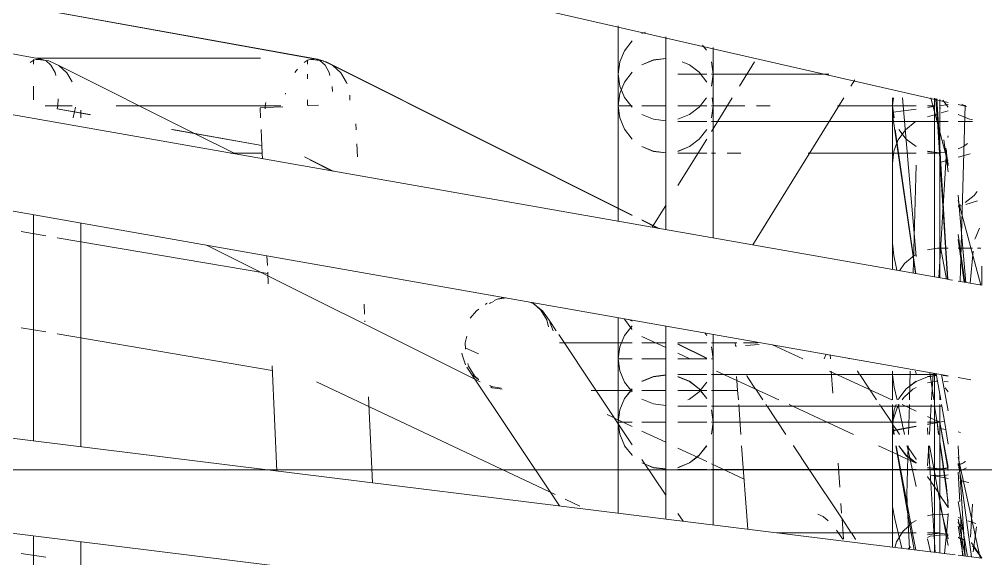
# Model space of a CAD drawing. Header units: millimetres. Extents: x 886808 to 1650903, y -1008069 to 230892.
# Drawn here: x 1049766.9 to 1050072.6, y -406760.5 to -406590.1 of the extents above; entities that cross this region are included whole.
import ezdxf

# ---------------------------------------------------------------- set-up
doc = ezdxf.new("R2010")
doc.units = ezdxf.units.MM
doc.layers.get('0').update_dxf_attribs({"lineweight": 0})
doc.layers.add('0.NETMANHNHAT-0.05', color=251, linetype='Continuous', lineweight=0)
doc.layers.add('A_Dim', color=8, linetype='Continuous', lineweight=5)

# ---------------------------------------------------------------- blocks, each defined once
blk = doc.blocks.new('A$C14C457CE')
for p, q in [((8875.8, 2983.32), (9389.39, 2866.16)), ((8875.8, 2936.19), (9189.82, 2879.78)), ((9188.67, 2879.94), (8875.8, 2936.14)), ((9101.96, 2879.94), (8875.8, 2920.56)), ((9389.22, 2810.23), (8875.8, 2900.47)), ((9285, 2890.31), (9285, 2889.98)), ((9285, 2889.98), (9285, 2875.11)), ((9292.5, 2887.9), (9293.6, 2888.35)), ((9300, 2886.89), (9300, 2886.56)), ((9300, 2886.89), (9300, 2865.11)), ((9300, 2886.89), (9300, 2875.11)), ((9300, 2880.06), (9300, 2886.56)), ((9287.01, 2882.49), (9289.39, 2885.55)), ((9311.63, 2884.23), (9311.95, 2883.83)), ((9311.95, 2883.83), (9312.9, 2882.61)), ((9315, 2883.13), (9315, 2883.46)), ((9315, 2883.13), (9315, 2875.11)), ((9100, 2879.73), (9100, 2879.48)), ((9100, 2879.46), (9100.41, 2879.6)), ((9100.41, 2879.6), (9101.46, 2879.75)), ((9100.84, 2879.66), (9101.96, 2879.94)), ((9100.99, 2880.11), (9171.83, 2880.11)), ((9101.46, 2879.75), (9103.89, 2879.43)), ((9101.96, 2879.94), (9103.89, 2879.43)), ((9186.71, 2879.46), (9187.13, 2879.6)), ((9186.71, 2879.58), (9186.71, 2879.48)), ((9187.13, 2879.6), (9187.55, 2879.66)), ((9187.55, 2879.66), (9188.67, 2879.94)), ((9187.82, 2879.73), (9188.17, 2879.75)), ((9188.17, 2879.75), (9190.6, 2879.43)), ((9188.67, 2879.94), (9188.85, 2879.89)), ((9189.37, 2879.75), (9190.6, 2879.43)), ((9189.82, 2879.78), (9191.52, 2879.26)), ((9285.51, 2878.93), (9287.01, 2882.49)), ((9292.5, 2878.04), (9296.12, 2879.55)), ((9292.5, 2878.04), (9296.12, 2879.53)), ((9296.12, 2879.55), (9300, 2880.06)), ((9296.12, 2879.53), (9300, 2880.04)), ((9300, 2880.06), (9300, 2880.04)), ((9300, 2865.11), (9300, 2880.04)), ((9098.95, 2878.75), (9099.9, 2879.43)), ((9099.9, 2879.43), (9100, 2879.46)), ((9100, 2878.22), (9100, 2879.46)), ((9103.89, 2879.43), (9103.93, 2879.39)), ((9103.93, 2879.39), (9105.55, 2877.95)), ((9103.93, 2879.39), (9104.89, 2879.25)), ((9104.89, 2879.25), (9107.98, 2877.79)), ((9105.55, 2877.95), (9106.84, 2875.59)), ((9107.98, 2877.79), (9110.52, 2875.46)), ((9150.77, 2856.39), (9107.98, 2877.79)), ((9182.66, 2875.6), (9183.52, 2876.67)), ((9185.66, 2878.75), (9186.61, 2879.43)), ((9186.61, 2879.43), (9186.71, 2879.46)), ((9186.71, 2878.22), (9186.71, 2879.46)), ((9190.6, 2879.43), (9190.64, 2879.39)), ((9190.64, 2879.39), (9192.26, 2877.95)), ((9190.64, 2879.39), (9191.6, 2879.25)), ((9191.6, 2879.25), (9194.69, 2877.79)), ((9191.67, 2879.22), (9192.61, 2878.93)), ((9192.26, 2877.95), (9193.55, 2875.59)), ((9192.61, 2878.93), (9289.39, 2830.54)), ((9194.69, 2877.79), (9197.23, 2875.46)), ((9289.39, 2830.43), (9194.69, 2877.79)), ((9285, 2875.11), (9285.51, 2878.93)), ((9305.18, 2878.99), (9305.24, 2878.99)), ((9305.24, 2878.99), (9307.5, 2878.04)), ((9307.5, 2878.04), (9310.61, 2875.66)), ((9314.49, 2878.93), (9315, 2875.11)), ((9323.31, 2871.23), (9328.12, 2878.99)), ((9106.84, 2875.59), (9107.08, 2874.68)), ((9110.52, 2875.46), (9112.24, 2872.61)), ((9186.71, 2873.58), (9186.71, 2875.07)), ((9193.55, 2875.59), (9193.79, 2874.68)), ((9197.23, 2875.46), (9199.06, 2872.43)), ((9285.51, 2871.29), (9285, 2875.11)), ((9285, 2875.11), (9285, 2865.11)), ((9287.01, 2872.57), (9289.39, 2875.66)), ((9300, 2875.11), (9300, 2825.91)), ((9312.99, 2875.11), (9303.88, 2875.11)), ((9310.61, 2875.66), (9312.99, 2872.57)), ((9315, 2875.11), (9314.49, 2871.29)), ((9351.62, 2875.11), (9314.49, 2875.11)), ((9315, 2875.11), (9315, 2865.11)), ((9100, 2866.99), (9100, 2871.24)), ((9194.48, 2871.19), (9194.6, 2869.63)), ((9199.06, 2872.43), (9199.19, 2871.98)), ((9285.51, 2868.97), (9287.01, 2872.57)), ((9287.01, 2867.73), (9285.51, 2871.29)), ((9358.59, 2871.23), (9359.83, 2873.24)), ((9389.39, 2779.75), (8875.8, 2870.02)), ((9107.85, 2867.31), (9107.71, 2865.11)), ((9179.72, 2868.7), (9179.77, 2868.95)), ((9179.77, 2868.95), (9179.79, 2868.99)), ((9200.06, 2868.39), (9200.09, 2866.89)), ((9285, 2865.11), (9285.51, 2868.97)), ((9289.39, 2864.67), (9287.01, 2867.73)), ((9312.9, 2867.61), (9310.61, 2864.67)), ((9314.49, 2856.98), (9321.07, 2867.61)), ((9314.67, 2867.61), (9315, 2865.11)), ((9327.53, 2821.08), (9356.35, 2867.61)), ((9371.71, 2865.11), (9372.04, 2867.61)), ((9371.71, 2867.61), (9371.71, 2865.11)), ((9374.88, 2867.61), (9379.21, 2817.41)), ((9389.39, 2846.82), (9383.85, 2867.61)), ((9385, 2810.97), (9385, 2867.5)), ((9385.49, 2867.05), (9385.46, 2867.39)), ((9385.82, 2867.31), (9386.71, 2852.54)), ((9107.71, 2865.11), (9103.75, 2865.11)), ((9103.75, 2865.11), (9103.88, 2865.11)), ((9107.71, 2865.11), (9107.5, 2864.16)), ((9107.5, 2865.11), (9112.25, 2865.11)), ((9112.25, 2865.11), (9107.71, 2865.11)), ((9113.3, 2864.59), (9112.99, 2863.18)), ((9126.22, 2865.11), (9178.21, 2865.11)), ((9171.73, 2864.42), (9173.31, 2864.49)), ((9171.87, 2861.23), (9171.73, 2864.42)), ((9173.29, 2865.11), (9173.51, 2866.1)), ((9173.31, 2864.09), (9173.29, 2865.11)), ((9173.31, 2864.49), (9178.92, 2864.75)), ((9186.71, 2865.2), (9186.71, 2866.99)), ((9186.88, 2865.12), (9190.15, 2865.27)), ((9285.51, 2861.25), (9285, 2865.11)), ((9285, 2865.11), (9285, 2832.74)), ((9285, 2865.11), (9289.05, 2865.11)), ((9289.39, 2865.11), (9289.05, 2865.11)), ((9300, 2865.11), (9292.5, 2865.11)), ((9300, 2860.35), (9300, 2865.11)), ((9300, 2865.11), (9300, 2825.91)), ((9303.88, 2865.11), (9310.95, 2865.11)), ((9303.88, 2865.11), (9312.99, 2865.11)), ((9310.61, 2864.67), (9307.5, 2862.33)), ((9312.99, 2865.11), (9310.95, 2865.11)), ((9315, 2865.11), (9314.49, 2861.25)), ((9315, 2865.11), (9314.49, 2865.11)), ((9314.49, 2865.11), (9325.03, 2865.11)), ((9315, 2865.11), (9315, 2860.11)), ((9328.75, 2865.11), (9333.06, 2865.11)), ((9354.32, 2865.11), (9379.21, 2865.11)), ((9372.22, 2861.24), (9371.71, 2865.11)), ((9371.71, 2865.11), (9371.72, 2862.3)), ((9382.84, 2865.11), (9385.05, 2865.11)), ((9384.6, 2864.81), (9382.87, 2864.56)), ((9385, 2864.87), (9384.6, 2864.81)), ((9385.11, 2864.88), (9385, 2864.87)), ((9385.75, 2862.46), (9385.49, 2867.05)), ((9386.71, 2865.11), (9386.6, 2865.1)), ((9386.6, 2865.11), (9386.71, 2865.11)), ((9386.71, 2865.11), (9386.71, 2867.11)), ((9386.71, 2867.11), (9386.71, 2865.11)), ((9386.71, 2864.68), (9386.71, 2867.11)), ((9386.71, 2810.67), (9386.71, 2867.11)), ((9386.71, 2867.11), (9386.71, 2864.68)), ((9386.71, 2865.11), (9389.39, 2865.49)), ((9386.71, 2865.11), (9386.71, 2864.68)), ((9386.71, 2865.11), (9386.71, 2864.68)), ((9386.84, 2864.2), (9386.71, 2865.11)), ((9389.39, 2864.67), (9387.67, 2866.89)), ((9392.5, 2865.45), (9395.16, 2864.85)), ((9393.17, 2809.54), (9394.74, 2865.27)), ((9393.55, 2865.54), (9395.16, 2864.85)), ((9107.5, 2864.16), (9107.5, 2864.08)), ((9117.87, 2862.3), (9107.5, 2864.16)), ((9107.5, 2864.11), (9118.02, 2862.22)), ((9112.58, 2861.32), (9112.54, 2861.23)), ((9112.98, 2863.13), (9112.58, 2861.32)), ((9112.99, 2863.18), (9112.98, 2863.13)), ((9115, 2863.74), (9115, 2861.23)), ((9287.01, 2857.65), (9285.51, 2861.25)), ((9296.12, 2860.85), (9292.5, 2862.33)), ((9307.5, 2862.33), (9303.88, 2860.85)), ((9371.72, 2862.3), (9371.71, 2861.23)), ((9371.71, 2861.23), (9371.71, 2860.11)), ((9378.23, 2817.43), (9371.72, 2862.3)), ((9371.99, 2863.02), (9371.86, 2863)), ((9372.11, 2861.23), (9371.86, 2863)), ((9371.99, 2863.02), (9375.23, 2863.48)), ((9379.21, 2864.04), (9375.23, 2863.48)), ((9385, 2862.24), (9382.84, 2861.61)), ((9385.26, 2862.32), (9385, 2862.24)), ((9385.75, 2862.46), (9385.26, 2862.32)), ((9385.93, 2860.11), (9385.75, 2862.46)), ((9389.39, 2863.53), (9387.19, 2862.88)), ((9396.12, 2860.85), (9392.5, 2862.33)), ((9202.08, 2857.52), (9201.99, 2859.35)), ((9300, 2860.35), (9296.12, 2860.85)), ((9300, 2860.35), (9300, 2850.19)), ((9312.99, 2860.11), (9303.88, 2860.11)), ((9389.39, 2860.11), (9314.49, 2860.11)), ((9315, 2823.28), (9315, 2860.11)), ((9371.71, 2850.11), (9371.71, 2860.11)), ((9378.95, 2859.95), (9375.89, 2857.51)), ((9379.21, 2860.07), (9378.95, 2859.95)), ((9389.13, 2810.25), (9385.93, 2860.11)), ((9386.71, 2858.87), (9386.71, 2856.88)), ((9386.71, 2810.67), (9386.71, 2858.87)), ((9386.71, 2858.87), (9386.71, 2821.51)), ((9397.07, 2860.11), (9392.5, 2860.11)), ((9397.03, 2860.73), (9396.12, 2860.85)), ((9143.71, 2857.61), (9172.28, 2852.48)), ((9172.27, 2852.53), (9143.97, 2857.61)), ((9150.92, 2856.31), (9150.77, 2856.39)), ((9163.87, 2849.84), (9150.92, 2856.31)), ((9172.27, 2852.53), (9172.04, 2857.61)), ((9289.39, 2854.56), (9287.01, 2857.65)), ((9312.96, 2857.61), (9310.61, 2854.56)), ((9379.11, 2812.01), (9372.63, 2857.61)), ((9375.89, 2857.51), (9373.57, 2854.36)), ((9376.1, 2854.54), (9373.74, 2857.61)), ((9386.71, 2857.61), (9386.71, 2810.67)), ((9386.71, 2856.88), (9386.71, 2852.54)), ((9389.39, 2855.57), (9389.28, 2855.04)), ((9172.28, 2852.48), (9172.27, 2852.53)), ((9172.38, 2850.11), (9172.28, 2852.48)), ((9202.47, 2848.93), (9202.28, 2853.07)), ((9296.12, 2850.69), (9292.5, 2852.18)), ((9296.12, 2850.67), (9292.5, 2852.18)), ((9303.88, 2839.86), (9312.99, 2854.56)), ((9307.5, 2852.18), (9303.88, 2850.69)), ((9307.5, 2852.18), (9303.88, 2850.67)), ((9310.61, 2854.56), (9307.5, 2852.18)), ((9373.06, 2853.05), (9372.15, 2850.72)), ((9373.22, 2853.45), (9373.06, 2853.05)), ((9373.57, 2854.36), (9373.22, 2853.45)), ((9379.21, 2852.16), (9376.1, 2854.54)), ((9386.71, 2852.54), (9386.71, 2852.12)), ((9386.71, 2852.12), (9386.85, 2850.2)), ((9386.71, 2852.12), (9386.71, 2850.19)), ((9389.39, 2844.22), (9387.93, 2854.28)), ((9394.21, 2852.16), (9392.5, 2851.46)), ((9395.47, 2853.13), (9394.21, 2852.16)), ((9162.33, 2850.11), (9172.38, 2850.11)), ((9172.47, 2848.33), (9172.38, 2850.11)), ((9300, 2850.19), (9296.12, 2850.69)), ((9300, 2850.16), (9296.12, 2850.67)), ((9300, 2850.19), (9300, 2850.11)), ((9303.88, 2850.11), (9312.99, 2850.11)), ((9314.49, 2850.11), (9315.74, 2850.11)), ((9319.46, 2850.11), (9323.76, 2850.11)), ((9345.03, 2850.11), (9379.21, 2850.11)), ((9372.15, 2850.72), (9371.71, 2846.83)), ((9371.71, 2850.11), (9371.71, 2846.83)), ((9385, 2850.38), (9382.84, 2850.69)), ((9386.71, 2850.16), (9382.84, 2850.67)), ((9382.84, 2850.11), (9386.71, 2850.11)), ((9388.78, 2850.73), (9386.39, 2810.73)), ((9386.71, 2850.19), (9386.57, 2850.18)), ((9388.95, 2850.45), (9386.71, 2850.16)), ((9386.85, 2850.18), (9386.71, 2850.19)), ((9386.71, 2850.19), (9386.71, 2850.16)), ((9386.71, 2850.16), (9386.71, 2850.11)), ((9386.85, 2850.2), (9386.85, 2850.18)), ((9386.85, 2850.18), (9387.8, 2834.39)), ((9389.39, 2846.24), (9388.61, 2851.73)), ((9388.95, 2850.48), (9388.76, 2850.43)), ((9388.78, 2850.73), (9388.81, 2851)), ((9396.33, 2849.93), (9392.5, 2848.81)), ((9194.79, 2844.41), (9185.71, 2848.95)), ((9187.42, 2847.98), (9194.47, 2844.46)), ((9371.71, 2846.83), (9371.71, 2821.64)), ((9378.25, 2812.16), (9379.21, 2846.26)), ((9389.39, 2847.9), (9386.71, 2847.11)), ((9386.71, 2847.11), (9386.71, 2810.67)), ((9392.5, 2836.86), (9394.89, 2809.24)), ((9397.53, 2836.71), (9398.49, 2838.01)), ((9387.8, 2834.31), (9388.66, 2820.09)), ((9399.64, 2808.4), (9392.5, 2835.17)), ((9392.5, 2833.41), (9393.39, 2833.8)), ((9394.76, 2834.5), (9397.53, 2836.71)), ((9398.68, 2834.99), (9394.92, 2833.89)), ((9100, 2830.61), (9100, 2759.12)), ((9285, 2832.74), (9285, 2832.63)), ((9285, 2832.63), (9285, 2828.55)), ((9295.71, 2826.67), (9300, 2833.59)), ((9393.48, 2833.46), (9392.5, 2833.18)), ((9115, 2827.98), (9115, 2757.27)), ((9292.5, 2828.99), (9297.91, 2826.28)), ((9297.59, 2826.34), (9292.5, 2828.88)), ((9103.88, 2824), (9096.12, 2825.33)), ((9399.23, 2826.37), (9397.86, 2823.15)), ((9174.14, 2812.02), (9107.5, 2823.38)), ((9371.71, 2821.64), (9372.19, 2817.77)), ((9371.71, 2813.31), (9371.71, 2821.64)), ((9386.71, 2821.51), (9388.81, 2810.3)), ((9394.65, 2809.28), (9392.5, 2824.39)), ((9394.46, 2809.31), (9392.5, 2822.81)), ((9397.86, 2823.15), (9397.83, 2822.97)), ((9241.31, 2777.79), (9155, 2820.95)), ((9385.97, 2820.09), (9382.84, 2819.53)), ((9389.39, 2820.09), (9385.97, 2820.09)), ((9388.66, 2820.09), (9389.03, 2813.69)), ((9397.05, 2820.09), (9392.5, 2820.09)), ((9396.33, 2808.98), (9397.3, 2819.16)), ((9399.64, 2820.09), (9398.6, 2820.09)), ((9174.02, 2814.61), (9173.88, 2817.63)), ((9372.19, 2817.77), (9373.07, 2813.07)), ((9378.58, 2817.73), (9375.59, 2815.2)), ((9378.37, 2816.44), (9378.23, 2817.43)), ((9379.01, 2812.03), (9378.37, 2816.44)), ((9379.21, 2818.02), (9378.58, 2817.73)), ((9174.29, 2808.75), (9174.12, 2812.44)), ((9375.59, 2815.2), (9374.01, 2812.91)), ((9389.03, 2813.69), (9389.26, 2810.22)), ((9389.03, 2813.69), (9389.22, 2810.23)), ((9400, 2814.42), (9400, 2808.34)), ((9389.26, 2810.22), (9389.22, 2810.23)), ((9390.68, 2809.98), (9389.26, 2810.22)), ((9400, 2808.34), (9392.5, 2809.66)), ((9244.56, 2802.79), (9245.63, 2803.25)), ((9245.75, 2803.52), (9247, 2804.01)), ((9247, 2804.01), (9247.5, 2804.06)), ((9247.5, 2804.06), (9247.94, 2804.25)), ((9247.55, 2804.08), (9249.52, 2804.33)), ((9247.94, 2804.25), (9249.08, 2804.41)), ((9204.76, 2799.24), (9204.61, 2802.35)), ((9238.18, 2797.9), (9240.19, 2800.29)), ((9240.19, 2800.29), (9240.89, 2800.79)), ((9242.95, 2802.28), (9243.36, 2802.57)), ((9243.36, 2802.57), (9243.57, 2802.65)), ((9244.27, 2802.56), (9244.56, 2802.79)), ((9257, 2803.02), (9258.07, 2802.57)), ((9257.78, 2802.88), (9257.98, 2802.79)), ((9257.98, 2802.79), (9260.52, 2800.46)), ((9258.07, 2802.57), (9260.99, 2800.29)), ((9260.52, 2800.46), (9262.35, 2797.43)), ((9260.99, 2800.29), (9263.15, 2797.31)), ((9204.87, 2796.78), (9204.86, 2797.07)), ((9262.35, 2797.43), (9262.96, 2795.24)), ((9265.36, 2793.99), (9263.15, 2797.31)), ((9285, 2798.1), (9285, 2785.11)), ((9286.94, 2797.61), (9286.88, 2797.77)), ((9289.33, 2794.51), (9286.94, 2797.61)), ((9288.39, 2797.5), (9289.39, 2797)), ((9289.39, 2797.1), (9288.71, 2797.45)), ((9103.88, 2793.59), (9096.12, 2794.92)), ((9263.37, 2796.71), (9264.36, 2793.99)), ((9287.01, 2792.49), (9289.39, 2795.55)), ((9289.39, 2794.46), (9289.33, 2794.51)), ((9300, 2788.65), (9300, 2795.46)), ((9300, 2795.46), (9300, 2785.11)), ((9175.55, 2781.37), (9107.5, 2792.98)), ((9236.58, 2790.11), (9237.06, 2792.26)), ((9289.39, 2757.95), (9266.18, 2792.77)), ((9285.51, 2788.93), (9287.01, 2792.49)), ((9300, 2788.65), (9292.5, 2792.11)), ((9312.37, 2793.29), (9312.99, 2792.49)), ((9315, 2780.11), (9315, 2792.82)), ((9236.62, 2788.11), (9236.58, 2790.11)), ((9240.8, 2786.65), (9236.61, 2788.62)), ((9266.38, 2790.11), (9267.77, 2790.11)), ((9267.95, 2790.11), (9289.39, 2790.11)), ((9285, 2785.11), (9285.51, 2788.93)), ((9292.5, 2790.11), (9300, 2790.11)), ((9300, 2790.16), (9300, 2765.11)), ((9300, 2788.65), (9300, 2785.11)), ((9303.88, 2790.11), (9312.99, 2790.11)), ((9312.99, 2785.31), (9303.88, 2789.86)), ((9303.88, 2789.75), (9312.99, 2785.2)), ((9314.49, 2790.11), (9320.04, 2790.11)), ((9314.49, 2788.93), (9315, 2785.11)), ((9320.1, 2790.11), (9322.51, 2790.11)), ((9322.08, 2789.12), (9322, 2790.11)), ((9322.36, 2789.07), (9322.21, 2789.06)), ((9324.66, 2790.11), (9329.18, 2790.11)), ((9325.22, 2789.28), (9329.53, 2789.59)), ((9343.36, 2785.11), (9333.79, 2789.52)), ((8875.8, 2786.79), (9371.71, 2725.59)), ((9235.58, 2786.39), (9235.54, 2786.88)), ((9236.72, 2783.25), (9235.58, 2786.39)), ((9285.51, 2781.29), (9285, 2785.11)), ((9285, 2785.11), (9285, 2775.11)), ((9285, 2785.11), (9289.39, 2785.11)), ((9300, 2785.11), (9292.5, 2785.11)), ((9300, 2785.11), (9300, 2780.04)), ((9300, 2785.11), (9300, 2734.44)), ((9307.68, 2785.11), (9303.88, 2786.86)), ((9303.88, 2785.11), (9307.68, 2785.11)), ((9312.99, 2785.11), (9307.68, 2785.11)), ((9315, 2785.11), (9314.49, 2785.11)), ((9350.7, 2786.39), (9350.1, 2785.13)), ((9350.73, 2786.54), (9350.7, 2786.39)), ((9352.11, 2785.11), (9352.03, 2786.32)), ((9357.99, 2785.11), (9357.93, 2785.28)), ((9357.99, 2785.11), (9358.05, 2785.11)), ((9177.01, 2749.62), (9175.48, 2782.91)), ((9266.4, 2738.59), (9237.13, 2782.49)), ((9237.65, 2782.79), (9237.41, 2783.63)), ((9239.48, 2779.76), (9237.65, 2782.79)), ((9239.01, 2779.94), (9238.95, 2780.03)), ((9240.8, 2778.55), (9239.01, 2779.94)), ((9240.8, 2778.55), (9239.48, 2779.76)), ((9287.01, 2777.73), (9285.51, 2781.29)), ((9292.5, 2778.04), (9296.12, 2779.53)), ((9292.5, 2778.01), (9296.12, 2779.5)), ((9292.5, 2777.96), (9296.12, 2779.44)), ((9296.12, 2779.53), (9300, 2780.04)), ((9296.12, 2779.5), (9300, 2780)), ((9296.12, 2779.44), (9300, 2779.94)), ((9300, 2780.04), (9300, 2780)), ((9300, 2780), (9300, 2779.94)), ((9300, 2779.94), (9300, 2775.11)), ((9303.88, 2780.11), (9312.99, 2780.11)), ((9303.88, 2779.53), (9307.5, 2778.04)), ((9303.88, 2779.5), (9307.5, 2778.01)), ((9303.88, 2779.44), (9307.5, 2777.96)), ((9314.49, 2780.11), (9385.64, 2780.11)), ((9315, 2775.11), (9315, 2780.11)), ((9335.84, 2772.12), (9316.1, 2781.23)), ((9322.53, 2778.26), (9322.44, 2779.5)), ((9325.78, 2779.5), (9325.63, 2779.81)), ((9325.78, 2779.5), (9328.42, 2775.55)), ((9371.52, 2772.12), (9351.77, 2781.23)), ((9352.9, 2774.2), (9352.39, 2781.23)), ((9360.63, 2781.23), (9360.58, 2781.23)), ((9361.33, 2780.11), (9360.63, 2781.23)), ((9366.65, 2772.12), (9361.38, 2780.11)), ((9371.71, 2781.23), (9371.71, 2780)), ((9371.71, 2780), (9372.3, 2776.15)), ((9371.71, 2772.12), (9371.71, 2780)), ((9377.12, 2772.12), (9377.38, 2781.23)), ((9379.04, 2781.23), (9379.21, 2780.33)), ((9379.21, 2777.96), (9382.83, 2779.44)), ((9382.83, 2779.44), (9385.69, 2779.81)), ((9382.84, 2779.53), (9383.71, 2779.64)), ((9382.84, 2779.5), (9383.71, 2779.64)), ((9384.78, 2772.12), (9383.55, 2780.78)), ((9383.71, 2779.64), (9384.54, 2779.72)), ((9384.59, 2780.59), (9384.09, 2772.12)), ((9384.54, 2779.72), (9385.68, 2779.87)), ((9385, 2779.78), (9385, 2780.52)), ((9385, 2779.78), (9385.67, 2779.9)), ((9385, 2779.78), (9385, 2779.72)), ((9385, 2779.72), (9385, 2777.96)), ((9385.68, 2779.87), (9385.58, 2780.42)), ((9385.69, 2779.81), (9385.68, 2779.87)), ((9387, 2772.12), (9385.69, 2779.81)), ((9389.39, 2768.69), (9387.26, 2780.12)), ((9387.71, 2779.91), (9389.39, 2779.68)), ((9387.72, 2779.87), (9389.39, 2779.65)), ((9387.73, 2779.81), (9389.39, 2779.6)), ((9396.56, 2778.49), (9392.5, 2779.2)), ((9265.02, 2742.23), (9189.56, 2777.81)), ((9240.83, 2778.51), (9240.8, 2778.55)), ((9245.39, 2776.21), (9244.24, 2776.69)), ((9245.11, 2775.97), (9244.54, 2776.24)), ((9248.22, 2775.52), (9245.11, 2775.97)), ((9247.98, 2775.87), (9245.39, 2776.21)), ((9289.01, 2775.17), (9287.01, 2777.73)), ((9289.01, 2775.17), (9289.39, 2775.6)), ((9289.05, 2775.11), (9289.39, 2775.6)), ((9289.39, 2775.6), (9289.39, 2775.66)), ((9307.5, 2778.04), (9310.61, 2775.66)), ((9307.5, 2778.01), (9307.5, 2777.96)), ((9307.5, 2777.96), (9310.61, 2775.6)), ((9307.5, 2777.96), (9310.61, 2775.66)), ((9310.61, 2775.66), (9310.61, 2775.6)), ((9310.61, 2775.6), (9310.99, 2775.11)), ((9310.61, 2775.6), (9310.95, 2775.11)), ((9312.99, 2777.73), (9310.95, 2775.11)), ((9322.76, 2775.11), (9322.53, 2778.26)), ((9372.3, 2776.15), (9373.19, 2772.12)), ((9373.72, 2772.57), (9376.1, 2775.6)), ((9376.1, 2775.66), (9379.21, 2778.04)), ((9376.1, 2775.6), (9379.21, 2777.96)), ((9376.1, 2775.6), (9376.1, 2775.66)), ((9377.25, 2776.54), (9379.21, 2777.96)), ((9379.21, 2776), (9378.21, 2775.49)), ((9379.21, 2777.96), (9379.21, 2778.01)), ((9385.53, 2778.07), (9382.84, 2777.5)), ((9385, 2777.96), (9385, 2772.12)), ((9385.99, 2778.05), (9385.53, 2778.07)), ((9389.39, 2777.86), (9388.05, 2777.94)), ((9389.39, 2774.67), (9388.38, 2775.97)), ((9207.21, 2745.89), (9205.96, 2773.12)), ((9276.38, 2775.11), (9277.77, 2775.11)), ((9277.95, 2775.11), (9289.39, 2775.11)), ((9285, 2775.11), (9285, 2765.8)), ((9287.01, 2772.57), (9288.97, 2775.11)), ((9287.01, 2772.57), (9289.05, 2775.11)), ((9287.01, 2772.53), (9287.01, 2772.57)), ((9289.01, 2775.11), (9289.01, 2775.17)), ((9289.05, 2775.11), (9289.01, 2775.17)), ((9289.39, 2774.67), (9289.05, 2775.11)), ((9292.5, 2775.11), (9300, 2775.11)), ((9300, 2770.35), (9300, 2775.11)), ((9303.88, 2775.11), (9312.99, 2775.11)), ((9310.61, 2774.67), (9307.5, 2772.33)), ((9310.95, 2775.11), (9310.61, 2774.67)), ((9310.95, 2775.11), (9312.99, 2772.57)), ((9311.03, 2775.11), (9312.99, 2772.57)), ((9312.99, 2772.57), (9312.99, 2772.53)), ((9314.49, 2775.11), (9322.76, 2775.11)), ((9315, 2775.11), (9315, 2770.11)), ((9322.98, 2772.12), (9322.76, 2775.11)), ((9328.49, 2775.51), (9330.7, 2772.12)), ((9373.72, 2772.53), (9373.72, 2772.57)), ((9375.3, 2772.87), (9374.81, 2772.12)), ((9378.21, 2775.49), (9375.3, 2772.87)), ((9386.71, 2772.12), (9386.71, 2773.83)), ((9386.71, 2772.12), (9386.71, 2773.83)), ((9386.71, 2773.83), (9386.71, 2772.12)), ((9386.71, 2772.12), (9386.71, 2773.83)), ((9386.71, 2773.83), (9386.71, 2772.12)), ((9285.51, 2768.97), (9287.01, 2772.53)), ((9296.12, 2770.85), (9292.5, 2772.33)), ((9300, 2770.35), (9296.12, 2770.85)), ((9300, 2770.35), (9300, 2765.11)), ((9303.88, 2770.11), (9312.99, 2770.11)), ((9307.05, 2772.12), (9307, 2772.12)), ((9307.5, 2772.33), (9307.05, 2772.12)), ((9314.49, 2770.11), (9332.04, 2770.11)), ((9315, 2770.11), (9315, 2765.11)), ((9323.77, 2761.23), (9323.09, 2770.62)), ((9330.75, 2772.12), (9330.7, 2772.12)), ((9331.7, 2770.62), (9331.75, 2770.62)), ((9332.04, 2770.11), (9331.75, 2770.62)), ((9332.04, 2770.11), (9332.09, 2770.11)), ((9332.09, 2770.11), (9337.96, 2761.23)), ((9332.09, 2770.11), (9367.99, 2770.11)), ((9359.45, 2761.23), (9339.09, 2770.62)), ((9366.65, 2772.12), (9366.71, 2772.12)), ((9367.7, 2770.62), (9367.65, 2770.62)), ((9367.99, 2770.11), (9367.7, 2770.62)), ((9367.99, 2770.11), (9368.05, 2770.11)), ((9368.05, 2770.11), (9373.51, 2770.11)), ((9371.71, 2764.61), (9368.05, 2770.11)), ((9371.71, 2770.62), (9371.71, 2770.11)), ((9371.71, 2770.11), (9371.71, 2765.11)), ((9373.17, 2769.59), (9371.96, 2765.87)), ((9372.22, 2768.97), (9372.91, 2770.62)), ((9373.84, 2770.62), (9373.17, 2769.59)), ((9373.51, 2770.11), (9373.63, 2770.11)), ((9373.52, 2770.62), (9373.6, 2770.25)), ((9373.53, 2772.12), (9373.72, 2772.53)), ((9373.6, 2770.25), (9373.63, 2770.11)), ((9373.63, 2770.11), (9375.58, 2761.23)), ((9373.63, 2770.11), (9387.35, 2770.11)), ((9379.21, 2768.57), (9374.76, 2770.62)), ((9376.82, 2761.23), (9377.08, 2770.62)), ((9384, 2770.62), (9383.44, 2761.23)), ((9385, 2770.62), (9385, 2772.12)), ((9385, 2770.59), (9385, 2770.62)), ((9385.07, 2770.11), (9385, 2770.59)), ((9385, 2750.5), (9385, 2770.59)), ((9385.83, 2764.94), (9385.07, 2770.11)), ((9386.71, 2770.11), (9386.71, 2770.62)), ((9386.71, 2723.74), (9386.71, 2770.62)), ((9386.71, 2770.62), (9386.71, 2765.11)), ((9386.71, 2770.62), (9386.71, 2761.23)), ((9386.71, 2770.62), (9386.71, 2765.11)), ((9386.71, 2765.11), (9386.71, 2770.11)), ((9387.35, 2770.11), (9387.26, 2770.62)), ((9388.15, 2765.38), (9387.35, 2770.11)), ((9283.51, 2766.51), (9281.48, 2767.46)), ((9285, 2765.11), (9285.51, 2768.97)), ((9314.49, 2768.97), (9315, 2765.11)), ((9371.71, 2765.11), (9372.22, 2768.97)), ((9386.71, 2765.11), (9382.84, 2766.89)), ((9289.39, 2763.73), (9283.77, 2766.39)), ((9285, 2765.8), (9285, 2765.11)), ((9285, 2736.29), (9285, 2765.11)), ((9285.51, 2761.25), (9285, 2765.11)), ((9285, 2765.11), (9286.47, 2765.11)), ((9289.39, 2765.11), (9286.47, 2765.11)), ((9300, 2765.11), (9292.5, 2765.11)), ((9300, 2765.11), (9300, 2758.73)), ((9300, 2765.11), (9300, 2734.44)), ((9303.88, 2765.11), (9312.99, 2765.11)), ((9303.88, 2765.11), (9312.99, 2765.11)), ((9303.88, 2765.11), (9312.99, 2765.11)), ((9315, 2765.11), (9314.49, 2765.11)), ((9315, 2765.11), (9314.49, 2761.25)), ((9314.49, 2765.11), (9379.21, 2765.11)), ((9314.49, 2765.11), (9379.21, 2765.11)), ((9315, 2732.59), (9315, 2765.11)), ((9371.71, 2765.11), (9371.71, 2765.06)), ((9371.71, 2764.61), (9371.71, 2765.06)), ((9371.79, 2764.49), (9371.71, 2765.06)), ((9371.71, 2764.61), (9371.71, 2755.57)), ((9371.79, 2764.49), (9371.71, 2764.54)), ((9371.88, 2764.28), (9371.76, 2761.96)), ((9371.86, 2763.97), (9371.79, 2764.49)), ((9371.88, 2764.36), (9371.81, 2764.39)), ((9372.22, 2761.25), (9371.86, 2763.94)), ((9371.96, 2765.87), (9371.88, 2764.36)), ((9371.88, 2764.36), (9371.88, 2764.28)), ((9372.99, 2762.7), (9371.88, 2764.28)), ((9376.88, 2763.38), (9375.17, 2763.08)), ((9379.21, 2763.69), (9376.87, 2763.25)), ((9379.21, 2763.79), (9376.88, 2763.38)), ((9382.84, 2765.11), (9386.71, 2765.11)), ((9382.84, 2765.11), (9386.71, 2765.11)), ((9382.84, 2764.38), (9383.63, 2764.53)), ((9382.89, 2764.44), (9382.84, 2764.43)), ((9383.63, 2764.53), (9382.89, 2764.44)), ((9386.71, 2765.11), (9383.63, 2764.53)), ((9386.33, 2761.23), (9385.83, 2764.94)), ((9386.38, 2761.23), (9385.83, 2764.94)), ((9386.71, 2765.11), (9388.15, 2765.38)), ((9386.71, 2765.11), (9386.71, 2758.96)), ((9389.39, 2750.9), (9386.71, 2765.11)), ((9389.39, 2749.85), (9386.71, 2765.11)), ((9386.71, 2723.74), (9386.71, 2765.11)), ((9386.71, 2723.74), (9386.71, 2765.11)), ((9389.39, 2758.14), (9388.15, 2765.38)), ((9287.01, 2757.69), (9285.51, 2761.25)), ((9300, 2758.73), (9292.5, 2762.27)), ((9338.02, 2761.23), (9337.96, 2761.23)), ((9371.76, 2761.96), (9371.76, 2761.23)), ((9372.05, 2762.53), (9371.94, 2762.51)), ((9371.97, 2762.33), (9371.94, 2762.51)), ((9372.07, 2762.35), (9371.97, 2762.33)), ((9372.18, 2761.23), (9371.97, 2762.33)), ((9372.99, 2762.7), (9372.05, 2762.53)), ((9373.09, 2762.54), (9372.07, 2762.35)), ((9372.24, 2761.23), (9372.22, 2761.25)), ((9375.17, 2763.08), (9372.99, 2762.7)), ((9373.09, 2762.54), (9372.99, 2762.7)), ((9375.21, 2762.94), (9373.09, 2762.54)), ((9373.92, 2761.23), (9373.09, 2762.54)), ((9373.92, 2761.23), (9373.97, 2761.23)), ((9376.87, 2763.25), (9375.21, 2762.94)), ((9382.84, 2763.33), (9382.84, 2763.17)), ((9382.84, 2763.17), (9382.97, 2761.23)), ((9388.61, 2762.74), (9386.71, 2763.11)), ((9386.71, 2763.11), (9386.71, 2761.23)), ((9393.22, 2761.84), (9392.5, 2761.98)), ((9287.01, 2757.65), (9287.01, 2757.69)), ((9289.39, 2754.62), (9287.01, 2757.65)), ((9300, 2750.28), (9300, 2758.73)), ((9312.93, 2757.61), (9310.61, 2754.62)), ((9312.96, 2757.61), (9310.61, 2754.62)), ((9325.94, 2731.24), (9324.03, 2757.61)), ((9340.37, 2757.61), (9340.43, 2757.61)), ((9345.37, 2750.11), (9340.43, 2757.61)), ((9373.28, 2754.85), (9367.3, 2757.61)), ((9371.76, 2757.61), (9371.71, 2755.57)), ((9378.58, 2724.74), (9372.8, 2757.61)), ((9377.52, 2732.92), (9372.86, 2757.61)), ((9373.71, 2757.58), (9373.7, 2757.61)), ((9376.09, 2754.49), (9373.71, 2757.58)), ((9376.1, 2754.62), (9373.75, 2757.61)), ((9376.1, 2754.62), (9373.78, 2757.61)), ((9376.38, 2757.61), (9376.33, 2757.61)), ((9376.38, 2757.61), (9376.4, 2757.49)), ((9376.4, 2757.49), (9376.7, 2757.13)), ((9376.4, 2757.49), (9377.22, 2753.77)), ((9376.62, 2754.23), (9376.71, 2757.61)), ((9383.22, 2757.61), (9382.84, 2751.29)), ((9383.18, 2757.61), (9385.2, 2723.93)), ((9383.47, 2757.61), (9385.22, 2748.29)), ((9388.78, 2744.69), (9386.71, 2758.96)), ((9386.71, 2758.96), (9386.71, 2758.56)), ((9389.39, 2739.69), (9386.71, 2758.56)), ((9386.71, 2750.28), (9386.71, 2758.56)), ((9386.71, 2757.61), (9386.71, 2739.11)), ((9386.71, 2757.61), (9386.71, 2723.74)), ((9392.88, 2751.64), (9392.5, 2757.63)), ((9289.39, 2754.56), (9289.39, 2754.62)), ((9312.99, 2752.61), (9303.88, 2756.9)), ((9310.61, 2754.62), (9307.5, 2752.26)), ((9310.61, 2754.56), (9307.5, 2752.18)), ((9310.61, 2754.62), (9310.61, 2754.56)), ((9371.71, 2755.57), (9371.72, 2750.11)), ((9373.39, 2754.8), (9373.28, 2754.85)), ((9379.19, 2752.12), (9373.39, 2754.8)), ((9379.19, 2752.12), (9376.09, 2754.49)), ((9376.1, 2754.56), (9376.1, 2754.62)), ((9379.21, 2752.26), (9376.1, 2754.62)), ((9379.21, 2752.18), (9376.1, 2754.56)), ((9376.62, 2754.17), (9376.62, 2754.23)), ((9376.7, 2757.05), (9379.21, 2753.36)), ((9300, 2742.04), (9292.5, 2753.29)), ((9296.12, 2750.78), (9292.5, 2752.26)), ((9293.49, 2751.81), (9292.5, 2752.21)), ((9293.49, 2751.81), (9292.5, 2752.18)), ((9296.12, 2750.69), (9293.51, 2751.77)), ((9296.12, 2750.72), (9293.51, 2751.77)), ((9307.5, 2752.26), (9303.88, 2750.78)), ((9307.5, 2752.21), (9303.88, 2750.72)), ((9307.5, 2752.18), (9303.88, 2750.69)), ((9309.94, 2754.05), (9307.5, 2752.26)), ((9307.5, 2752.26), (9307.5, 2752.21)), ((9324.8, 2747.04), (9314.49, 2751.9)), ((9355.06, 2744.52), (9354.51, 2752.13)), ((9376.28, 2742.13), (9376.62, 2754.17)), ((9377.22, 2753.77), (9377.24, 2753.69)), ((9377.24, 2753.69), (9379.21, 2744.73)), ((9379.21, 2752.26), (9377.24, 2753.69)), ((9379.21, 2753.29), (9379.21, 2753.36)), ((9379.21, 2752.21), (9379.21, 2752.26)), ((9392.5, 2753.98), (9399.5, 2722.16)), ((9392.55, 2751.58), (9392.5, 2752.07)), ((9392.55, 2751.58), (9394.21, 2752.26)), ((9392.56, 2751.53), (9392.55, 2751.58)), ((9392.6, 2751.52), (9392.56, 2751.53)), ((9392.57, 2751.51), (9392.56, 2751.53)), ((9394.21, 2752.18), (9392.57, 2751.51)), ((9392.96, 2749.59), (9392.57, 2751.51)), ((9394.21, 2752.21), (9392.88, 2751.64)), ((9393.01, 2749.85), (9392.88, 2751.64)), ((9394.78, 2752.7), (9394.21, 2752.26)), ((9394.79, 2752.63), (9394.21, 2752.18)), ((9394.79, 2752.63), (9394.21, 2752.26)), ((9394.21, 2752.26), (9394.21, 2752.21)), ((9300, 2750.28), (9296.12, 2750.78)), ((9300, 2750.22), (9296.12, 2750.72)), ((9300, 2750.19), (9296.12, 2750.69)), ((9300, 2750.28), (9300, 2750.22)), ((9300, 2750.22), (9300, 2750.19)), ((9300, 2750.19), (9300, 2750.11)), ((9303.88, 2750.11), (9312.99, 2750.11)), ((9314.49, 2750.11), (9345.37, 2750.11)), ((9345.37, 2750.11), (9345.43, 2750.11)), ((9345.43, 2750.11), (9355.78, 2734.58)), ((9345.43, 2750.11), (9379.21, 2750.11)), ((9371.72, 2750.11), (9371.71, 2739.58)), ((9386.71, 2750.28), (9382.84, 2750.78)), ((9383.6, 2750.59), (9382.84, 2750.72)), ((9384.82, 2750.43), (9382.84, 2750.69)), ((9382.84, 2750.11), (9386.71, 2750.11)), ((9389.39, 2747.3), (9383.98, 2748.36)), ((9383.98, 2748.36), (9387.89, 2748.15)), ((9385, 2750.44), (9384.82, 2750.43)), ((9385, 2750.44), (9385, 2750.5)), ((9385, 2723.95), (9385, 2750.44)), ((9386.71, 2750.19), (9385, 2750.44)), ((9386.71, 2750.22), (9385, 2750.44)), ((9385.22, 2748.29), (9385.26, 2748.11)), ((9385.26, 2748.11), (9388.75, 2729.47)), ((9389.39, 2750.63), (9386.71, 2750.28)), ((9389.39, 2750.54), (9386.71, 2750.19)), ((9387.88, 2750.34), (9386.71, 2750.22)), ((9386.71, 2750.28), (9386.71, 2750.22)), ((9386.71, 2750.22), (9386.71, 2750.19)), ((9386.71, 2750.19), (9386.71, 2750.11)), ((9387.89, 2748.15), (9388.27, 2748.23)), ((9389.39, 2750.57), (9387.96, 2750.35)), ((9388.27, 2748.23), (9389.39, 2748.47)), ((9392.5, 2749.23), (9393, 2739.88)), ((9392.9, 2749.56), (9395.12, 2750.69)), ((9393.26, 2748), (9392.96, 2749.59)), ((9393.01, 2749.62), (9393.01, 2749.85)), ((9394.74, 2722.75), (9393.01, 2749.62)), ((9393.42, 2746.52), (9393.04, 2749.16)), ((9382.84, 2747.91), (9382.84, 2747.84)), ((9383.85, 2746.4), (9382.84, 2747.84)), ((9385, 2744.68), (9383.86, 2746.31)), ((9393.55, 2746.49), (9393.26, 2748)), ((9396.73, 2722.5), (9393.42, 2746.52)), ((9393.42, 2746.52), (9395.92, 2746.03)), ((9393.63, 2746), (9393.55, 2746.49)), ((9377.13, 2724.92), (9376.28, 2742.13)), ((9386.25, 2742.8), (9385, 2744.6)), ((9389.39, 2738.09), (9386.27, 2742.69)), ((9389.39, 2738.26), (9388.78, 2744.69)), ((9272.89, 2738.51), (9268.22, 2740.71)), ((9355.65, 2736.34), (9355.43, 2739.36)), ((9371.71, 2739.58), (9371.76, 2739.51)), ((9371.76, 2739.51), (9371.73, 2738.35)), ((9386.71, 2739.11), (9389.39, 2728.17)), ((9395.46, 2722.66), (9392.5, 2739.96)), ((9397.09, 2739.18), (9396.47, 2728.69)), ((9305.52, 2733.76), (9303.88, 2736.21)), ((9349.77, 2735.26), (9348.16, 2736.02)), ((9371.71, 2730.11), (9371.76, 2738.2)), ((9371.73, 2738.35), (9372.43, 2734.52)), ((9371.76, 2738.2), (9371.76, 2725.59)), ((9385.1, 2736.04), (9382.84, 2735.49)), ((9389.02, 2735.94), (9385.1, 2736.04)), ((9389.39, 2735.83), (9389.02, 2735.94)), ((9389.39, 2738.01), (9389.39, 2738.09)), ((9389.39, 2735.83), (9389.39, 2736.18)), ((9351.42, 2733.89), (9349.77, 2735.26)), ((9355.79, 2734.49), (9355.78, 2734.58)), ((9356.25, 2728.1), (9355.79, 2734.49)), ((9355.79, 2734.49), (9358.71, 2730.11)), ((9372.43, 2734.52), (9374.71, 2725.22)), ((9377.86, 2733.25), (9376.77, 2732.2)), ((9378.03, 2730.11), (9377.52, 2732.92)), ((9379.21, 2733.98), (9377.86, 2733.25)), ((9388.78, 2729.72), (9389.39, 2735.83)), ((9392.78, 2734.83), (9392.5, 2734.91)), ((9394.71, 2722.75), (9392.5, 2734.45)), ((9392.5, 2733.43), (9392.5, 2733.35)), ((9393.4, 2732.08), (9392.5, 2733.35)), ((9393.41, 2734.61), (9392.78, 2734.83)), ((9393.21, 2735.81), (9393.86, 2722.86)), ((9398.14, 2733.03), (9395.58, 2733.89)), ((9085, 2731.01), (9261.51, 2709.22)), ((9335.09, 2730.11), (9358.71, 2730.11)), ((9356.05, 2728.1), (9354.03, 2730.9)), ((9358.71, 2730.11), (9358.76, 2730.11)), ((9358.76, 2730.11), (9360.05, 2728.1)), ((9358.76, 2730.11), (9371.71, 2730.11)), ((9371.71, 2725.59), (9371.71, 2730.11)), ((9371.71, 2730.11), (9371.76, 2730.11)), ((9371.76, 2730.11), (9379.21, 2730.11)), ((9375.03, 2730.55), (9372.99, 2727.21)), ((9376.68, 2732.12), (9375.03, 2730.55)), ((9376.77, 2732.2), (9376.68, 2732.12)), ((9378.07, 2730.05), (9378.03, 2730.11)), ((9379.08, 2724.68), (9378.07, 2730.05)), ((9382.84, 2730.11), (9384.83, 2730.11)), ((9382.84, 2729.48), (9386.71, 2729.99)), ((9384.83, 2730.11), (9385, 2730.11)), ((9385, 2730.11), (9386.71, 2730.11)), ((9386.71, 2729.99), (9386.71, 2730.11)), ((9386.71, 2729.99), (9388.71, 2729.72)), ((9386.71, 2729.39), (9386.71, 2729.99)), ((9394.15, 2722.82), (9392.5, 2732.19)), ((9394, 2731.18), (9393.4, 2732)), ((9397.25, 2724.12), (9398.32, 2732.01)), ((9100, 2729.15), (9100, 2657.4)), ((9115, 2727.3), (9115, 2656.33)), ((9360.1, 2728.1), (9360.05, 2728.1)), ((9372.99, 2727.21), (9372.49, 2725.5)), ((9382.84, 2728.67), (9383.71, 2729.01)), ((9382.84, 2728.21), (9383.74, 2724.11)), ((9383.71, 2729.01), (9386.71, 2729.39)), ((9386.71, 2729.39), (9387.54, 2729.5)), ((9386.71, 2729.39), (9386.71, 2723.74)), ((9387.54, 2729.5), (9389.39, 2729.26)), ((9388.19, 2723.56), (9388.78, 2729.72)), ((9388.71, 2729.72), (9388.78, 2729.72)), ((9388.74, 2729.34), (9389.39, 2726.06)), ((9388.78, 2729.72), (9389.39, 2729.64)), ((9392.5, 2728.7), (9394.21, 2727.99)), ((9392.5, 2728.52), (9394.61, 2727.65)), ((9394.21, 2727.99), (9394.41, 2727.84)), ((9394.41, 2727.84), (9394.6, 2727.7)), ((9396.74, 2727.06), (9396.76, 2726.96)), ((9397.49, 2725.94), (9396.76, 2726.96)), ((9096.12, 2723.62), (9103.88, 2722.37)), ((9371.71, 2725.59), (9371.76, 2725.59)), ((9371.76, 2725.59), (9391.53, 2723.15)), ((9376.64, 2724.98), (9376.9, 2725.29)), ((9376.9, 2725.29), (9377.5, 2725.72)), ((9396.94, 2725.92), (9396.95, 2725.88)), ((9396.95, 2725.88), (9397.32, 2725.63)), ((9397.32, 2725.63), (9397.4, 2725.52)), ((9397.4, 2725.52), (9397.43, 2725.49)), ((9397.43, 2725.49), (9397.7, 2725.29)), ((9397.43, 2725.49), (9399.48, 2722.83)), ((9397.48, 2725.87), (9399.71, 2722.61)), ((9399.48, 2722.83), (9397.48, 2725.87)), ((9397.7, 2725.29), (9399.48, 2722.83)), ((9392.5, 2723.03), (9399.88, 2722.11)), ((9399.48, 2722.83), (9399.7, 2722.55)), ((9399.71, 2722.61), (9399.7, 2722.55)), ((9399.7, 2722.55), (9399.72, 2722.51)), ((9399.86, 2722.31), (9399.72, 2722.51)), ((9399.86, 2722.31), (9399.94, 2722.11)), ((9399.86, 2722.31), (9399.88, 2722.11)), ((9399.88, 2722.11), (9399.94, 2722.11)), ((9399.94, 2722.11), (9400, 2722.1)), ((9400, 2722.16), (9400, 2722.1))]:
    blk.add_line(p, q)

msp = doc.modelspace()

# ---------------------------------------------------------------- linework, layer by layer
at = {"layer": '0.NETMANHNHAT-0.05', "transparency": 33554636}
msp.add_line((1050381.39, -406732.49), (1049206.39, -406732.49), dxfattribs=at)

# ---------------------------------------------------------------- block references
at = {"layer": 'A_Dim', "transparency": 33554636}
msp.add_blockref('A$C14C457CE', (1040671.39, -409482.49), dxfattribs=at)

doc.saveas('drawing.dxf')
